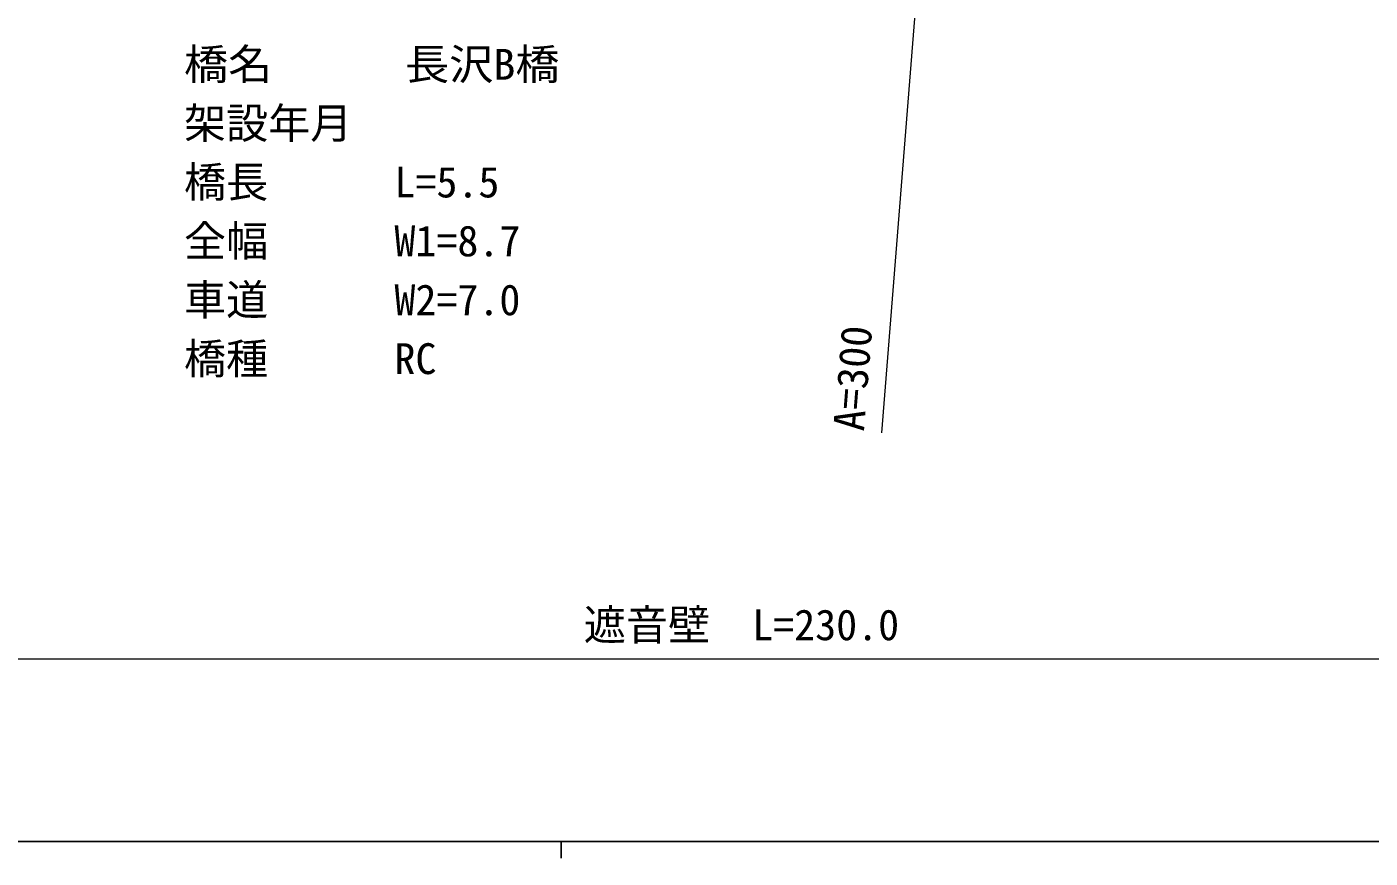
# Model space of a CAD drawing. Units: millimetres, scale not verified. Extents: x 40000 to 680000, y 20000 to 380000.
# Drawn here: x 136253 to 216050, y 204000 to 253421 of the extents above; entities that cross this region are included whole.
import ezdxf
from ezdxf.enums import TextEntityAlignment as Align

# ---------------------------------------------------------------- set-up
doc = ezdxf.new("R2010")
doc.units = ezdxf.units.MM
doc.header["$LTSCALE"] = 1000
doc.layers.add('M-STR-HTXT', color=7, linetype='Continuous', lineweight=13)
doc.layers.add('M-TTL-BAND', color=7, linetype='Continuous', lineweight=25)
doc.styles.add('@ＭＳ ゴシック', font='')
doc.styles.add('ＭＳ ゴシック', font='')
doc.styles.get('@ＭＳ ゴシック').set_extended_font_data('@MS Gothic')
doc.styles.get('ＭＳ ゴシック').set_extended_font_data('MS Gothic')

msp = doc.modelspace()

# ---------------------------------------------------------------- linework, layer by layer
at = {"layer": 'M-STR-HTXT'}
for p, q in [((190976, 278983), (187026, 229279)), ((298805, 215838), (68921, 215838))]:
    msp.add_line(p, q, dxfattribs=at)
at = {"layer": 'M-TTL-BAND'}
for p, q in [((40000, 205000), (579000, 205000)), ((168000, 205000), (168000, 204000))]:
    msp.add_line(p, q, dxfattribs=at)

# ---------------------------------------------------------------- texts
at = {"layer": 'M-STR-HTXT', "style": 'ＭＳ ゴシック', "width": 1.05}
msp.add_text('橋名\u3000\u3000\u3000長沢B橋', height=1833, dxfattribs=at).set_placement((145587, 251195), align=Align.MIDDLE_LEFT)
at = {"layer": 'M-STR-HTXT', "style": 'ＭＳ ゴシック'}
for s, p in [('架設年月\u3000', (145587, 247695)), ('橋長\u3000\u3000\u3000L=5.5', (145587, 244195)), ('全幅\u3000\u3000\u3000W1=8.7', (145587, 240695)), ('車道\u3000\u3000\u3000W2=7.0', (145587, 237195)), ('橋種\u3000\u3000\u3000RC', (145587, 233695))]:
    msp.add_text(s, height=1833, dxfattribs=at).set_placement(p, align=Align.MIDDLE_LEFT)
at = {"layer": 'M-STR-HTXT', "style": '@ＭＳ ゴシック'}
msp.add_text('A=300', height=1833, rotation=85.456, dxfattribs=at).set_placement((186528, 229318), align=Align.BOTTOM_LEFT)
at = {"layer": 'M-STR-HTXT', "style": 'ＭＳ ゴシック'}
msp.add_text('遮音壁\u3000L=230.0', height=1833, dxfattribs=at).set_placement((178706, 217872), align=Align.MIDDLE_CENTER)

doc.saveas('drawing.dxf')
